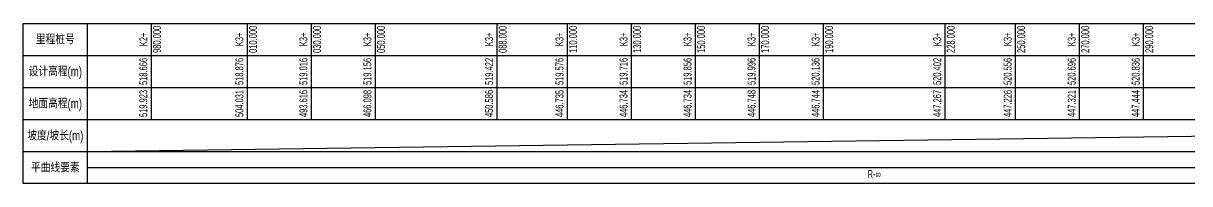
# Model space of a CAD drawing. Header units: millimetres. Extents: x 465729 to 466910, y 3671885 to 3673357.
# Drawn here: x 465906.9 to 466271.3, y 3672952.1 to 3673002.1 of the extents above; entities that cross this region are included whole.
import ezdxf
from ezdxf.enums import TextEntityAlignment as Align

# ---------------------------------------------------------------- set-up
doc = ezdxf.new("R2010")
doc.units = ezdxf.units.MM
doc.header["$LTSCALE"] = 0.2
doc.linetypes.add('CENTER', pattern=[50.8, 31.75, -6.35, 6.35, -6.35])
doc.layers.add('桥梁图表', color=7, linetype='Continuous')
doc.styles.add('BOM_Font', font='enTxt.shx', dxfattribs={"width": 0.75, "bigfont": 'hzTxt.shx'})

msp = doc.modelspace()

# ---------------------------------------------------------------- linework, layer by layer
at = {"layer": '桥梁图表', "color": 7, "linetype": 'Continuous'}
for p, q in [((465926.9189, 3672952.1118), (465926.9189, 3673002.1118)), ((465946.9189, 3672992.1118), (465946.9189, 3673002.1118)), ((465976.9189, 3672992.1118), (465976.9189, 3673002.1118)), ((465996.9189, 3672992.1118), (465996.9189, 3673002.1118)), ((466016.9189, 3672992.1118), (466016.9189, 3673002.1118)), ((466054.9189, 3672992.1118), (466054.9189, 3673002.1118)), ((466076.9189, 3672992.1118), (466076.9189, 3673002.1118)), ((466096.9189, 3672992.1118), (466096.9189, 3673002.1118)), ((466116.9189, 3672992.1118), (466116.9189, 3673002.1118)), ((466136.9189, 3672992.1118), (466136.9189, 3673002.1118)), ((466156.9189, 3672992.1118), (466156.9189, 3673002.1118)), ((466194.9189, 3672992.1118), (466194.9189, 3673002.1118)), ((466216.9189, 3672992.1118), (466216.9189, 3673002.1118)), ((466236.9189, 3672992.1118), (466236.9189, 3673002.1118)), ((466256.9189, 3672992.1118), (466256.9189, 3673002.1118)), ((465906.9189, 3672992.1118), (466642.9189, 3672992.1118)), ((465946.9189, 3672982.1118), (465946.9189, 3672992.1118)), ((465976.9189, 3672982.1118), (465976.9189, 3672992.1118)), ((465996.9189, 3672982.1118), (465996.9189, 3672992.1118)), ((466016.9189, 3672982.1118), (466016.9189, 3672992.1118)), ((466054.9189, 3672982.1118), (466054.9189, 3672992.1118)), ((466076.9189, 3672982.1118), (466076.9189, 3672992.1118)), ((466096.9189, 3672982.1118), (466096.9189, 3672992.1118)), ((466116.9189, 3672982.1118), (466116.9189, 3672992.1118)), ((466136.9189, 3672982.1118), (466136.9189, 3672992.1118)), ((466156.9189, 3672982.1118), (466156.9189, 3672992.1118)), ((466194.9189, 3672982.1118), (466194.9189, 3672992.1118)), ((466216.9189, 3672982.1118), (466216.9189, 3672992.1118)), ((466236.9189, 3672982.1118), (466236.9189, 3672992.1118)), ((466256.9189, 3672982.1118), (466256.9189, 3672992.1118)), ((465906.9189, 3672982.1118), (466642.9189, 3672982.1118)), ((465946.9189, 3672972.1118), (465946.9189, 3672982.1118)), ((465976.9189, 3672972.1118), (465976.9189, 3672982.1118)), ((465996.9189, 3672972.1118), (465996.9189, 3672982.1118)), ((466016.9189, 3672972.1118), (466016.9189, 3672982.1118)), ((466054.9189, 3672972.1118), (466054.9189, 3672982.1118)), ((466076.9189, 3672972.1118), (466076.9189, 3672982.1118)), ((466096.9189, 3672972.1118), (466096.9189, 3672982.1118)), ((466116.9189, 3672972.1118), (466116.9189, 3672982.1118)), ((466136.9189, 3672972.1118), (466136.9189, 3672982.1118)), ((466156.9189, 3672972.1118), (466156.9189, 3672982.1118)), ((466194.9189, 3672972.1118), (466194.9189, 3672982.1118)), ((466216.9189, 3672972.1118), (466216.9189, 3672982.1118)), ((466236.9189, 3672972.1118), (466236.9189, 3672982.1118)), ((466256.9189, 3672972.1118), (466256.9189, 3672982.1118)), ((465906.9189, 3672972.1118), (466642.9189, 3672972.1118)), ((465926.9189, 3672962.1118), (466642.9189, 3672972.1118)), ((465906.9189, 3672962.1118), (466642.9189, 3672962.1118)), ((465926.9189, 3672957.1118), (466418.5813, 3672957.1118))]:
    msp.add_line(p, q, dxfattribs=at)
at = {"layer": '桥梁图表', "color": 8, "linetype": 'CENTER'}
msp.add_line((465926.9189, 3672957.1118), (466642.9189, 3672957.1118), dxfattribs=at)
at = {"layer": '桥梁图表', "color": 3, "linetype": 'Continuous'}
msp.add_lwpolyline([(465906.9189, 3672952.1118), (465906.9189, 3673002.1118), (466642.9189, 3673002.1118), (466642.9189, 3672952.1118)], close=True, dxfattribs=at)

# ---------------------------------------------------------------- texts
at = {"layer": '桥梁图表', "color": 7, "linetype": 'Continuous', "style": 'BOM_Font', "width": 0.7}
for s, p in [('980.000', (465947.4189, 3672997.1118)), ('010.000', (465977.4189, 3672997.1118)), ('030.000', (465997.4189, 3672997.1118)), ('050.000', (466017.4189, 3672997.1118)), ('088.000', (466055.4189, 3672997.1118)), ('110.000', (466077.4189, 3672997.1118)), ('130.000', (466097.4189, 3672997.1118)), ('150.000', (466117.4189, 3672997.1118)), ('170.000', (466137.4189, 3672997.1118)), ('190.000', (466157.4189, 3672997.1118)), ('228.000', (466195.4189, 3672997.1118)), ('250.000', (466217.4189, 3672997.1118)), ('270.000', (466237.4189, 3672997.1118)), ('290.000', (466257.4189, 3672997.1118))]:
    msp.add_text(s, height=2.5, rotation=90, dxfattribs=at).set_placement(p, align=Align.TOP_CENTER)
at = {"layer": '桥梁图表', "color": 7, "linetype": 'Continuous', "style": 'BOM_Font'}
for s, height, width, p in [('里程桩号', 3, 0.75, (465916.9189, 3672997.1118)), ('设计高程(m)', 3, 0.75, (465916.9189, 3672987.1118)), ('地面高程(m)', 3, 0.75, (465916.9189, 3672977.1118)), ('坡度/坡长(m)', 3, 0.75, (465916.9189, 3672967.1118)), ('平曲线要素', 3, 0.75, (465916.9189, 3672957.1118)), ('R-∞', 2.5, 0.7, (466172.7501, 3672955.1118))]:
    msp.add_text(s, height=height, dxfattribs=dict(at, width=width)).set_placement(p, align=Align.MIDDLE_CENTER)
at = {"layer": '桥梁图表', "color": 7, "linetype": 'Continuous', "style": 'BOM_Font', "width": 0.7}
for s, p in [('K2+', (465946.4189, 3672997.1118)), ('K3+', (465976.4189, 3672997.1118)), ('K3+', (465996.4189, 3672997.1118)), ('K3+', (466016.4189, 3672997.1118)), ('K3+', (466054.4189, 3672997.1118)), ('K3+', (466076.4189, 3672997.1118)), ('K3+', (466096.4189, 3672997.1118)), ('K3+', (466116.4189, 3672997.1118)), ('K3+', (466136.4189, 3672997.1118)), ('K3+', (466156.4189, 3672997.1118)), ('K3+', (466194.4189, 3672997.1118)), ('K3+', (466216.4189, 3672997.1118)), ('K3+', (466236.4189, 3672997.1118)), ('K3+', (466256.4189, 3672997.1118)), ('518.666', (465946.4189, 3672987.1118)), ('518.876', (465976.4189, 3672987.1118)), ('519.016', (465996.4189, 3672987.1118)), ('519.156', (466016.4189, 3672987.1118)), ('519.422', (466054.4189, 3672987.1118)), ('519.576', (466076.4189, 3672987.1118)), ('519.716', (466096.4189, 3672987.1118)), ('519.856', (466116.4189, 3672987.1118)), ('519.996', (466136.4189, 3672987.1118)), ('520.136', (466156.4189, 3672987.1118)), ('520.402', (466194.4189, 3672987.1118)), ('520.556', (466216.4189, 3672987.1118)), ('520.696', (466236.4189, 3672987.1118)), ('520.836', (466256.4189, 3672987.1118)), ('519.923', (465946.4189, 3672977.1118)), ('504.031', (465976.4189, 3672977.1118)), ('493.616', (465996.4189, 3672977.1118)), ('466.098', (466016.4189, 3672977.1118)), ('450.586', (466054.4189, 3672977.1118)), ('446.735', (466076.4189, 3672977.1118)), ('446.734', (466096.4189, 3672977.1118)), ('446.734', (466116.4189, 3672977.1118)), ('446.748', (466136.4189, 3672977.1118)), ('446.744', (466156.4189, 3672977.1118)), ('447.267', (466194.4189, 3672977.1118)), ('447.226', (466216.4189, 3672977.1118)), ('447.321', (466236.4189, 3672977.1118)), ('447.444', (466256.4189, 3672977.1118))]:
    msp.add_text(s, height=2.5, rotation=90, dxfattribs=at).set_placement(p, align=Align.BOTTOM_CENTER)

doc.saveas('drawing.dxf')
